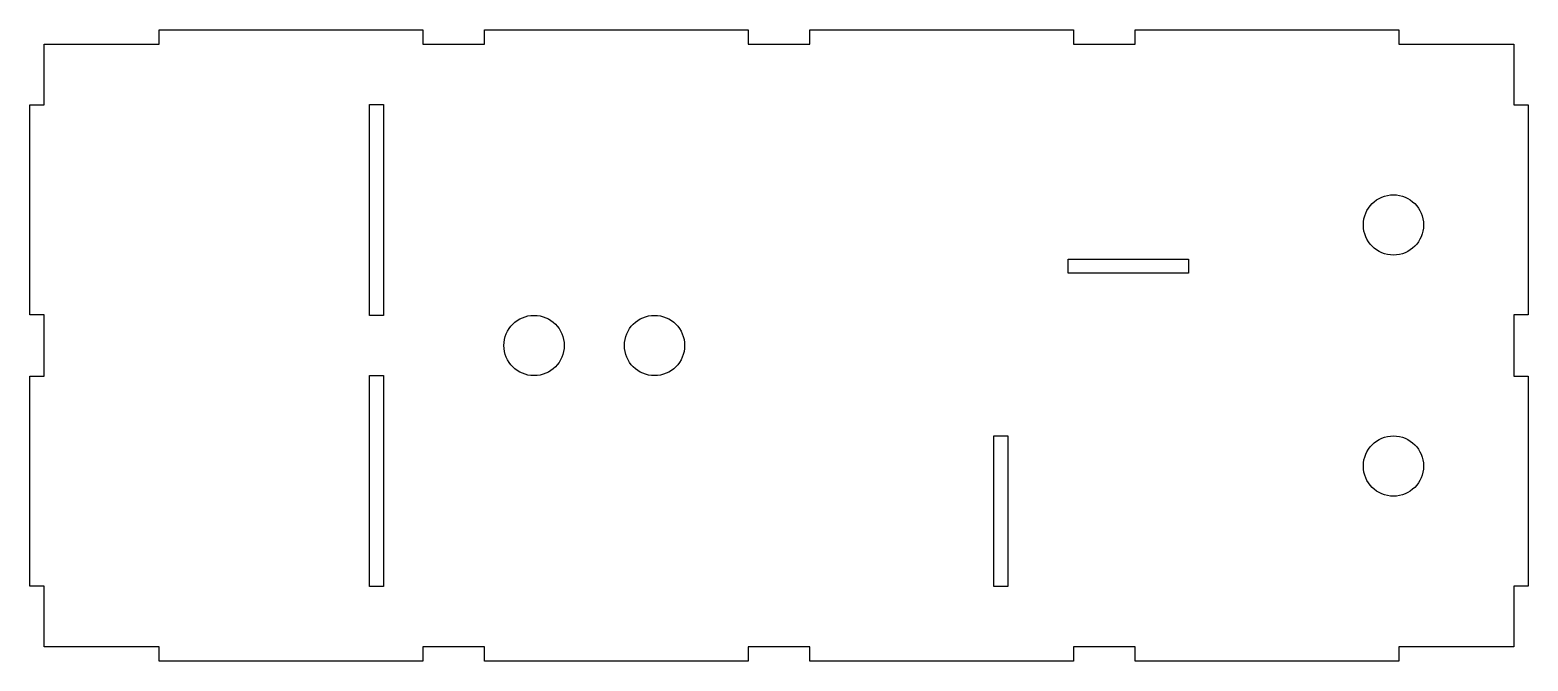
# Model space of a CAD drawing. Header units: millimetres. Extents: x -158 to 158, y -3 to 130.
import ezdxf

# ---------------------------------------------------------------- set-up
doc = ezdxf.new("R2010")
doc.units = ezdxf.units.MM

msp = doc.modelspace()

# ---------------------------------------------------------------- linework, layer by layer
at = {"color": 7, "linetype": 'Continuous', "lineweight": 25}
for p, q in [((-130.683, 129.9718), (-75.057, 129.9718)), ((-130.683, 127), (-130.683, 129.9718)), ((-75.057, 129.9718), (-75.057, 127)), ((-62.103, 129.9718), (-6.477, 129.9718)), ((-62.103, 127), (-62.103, 129.9718)), ((-6.477, 129.9718), (-6.477, 127)), ((6.477, 129.9718), (62.103, 129.9718)), ((6.477, 127), (6.477, 129.9718)), ((62.103, 129.9718), (62.103, 127)), ((75.057, 129.9718), (130.683, 129.9718)), ((75.057, 127), (75.057, 129.9718)), ((130.683, 129.9718), (130.683, 127)), ((-154.94, 127), (-130.683, 127)), ((-154.94, 114.173), (-154.94, 127)), ((-75.057, 127), (-62.103, 127)), ((-6.477, 127), (6.477, 127)), ((62.103, 127), (75.057, 127)), ((130.683, 127), (154.94, 127)), ((154.94, 127), (154.94, 114.173)), ((-157.9118, 114.173), (-154.94, 114.173)), ((-157.9118, 69.977), (-157.9118, 114.173)), ((-86.36, 114.3), (-83.3882, 114.3)), ((-86.36, 69.85), (-86.36, 114.3)), ((-83.3882, 114.3), (-83.3882, 69.85)), ((154.94, 114.173), (157.9118, 114.173)), ((157.9118, 114.173), (157.9118, 69.977)), ((60.96, 81.7118), (86.36, 81.7118)), ((60.96, 78.74), (60.96, 81.7118)), ((86.36, 81.7118), (86.36, 78.74)), ((86.36, 78.74), (60.96, 78.74)), ((-154.94, 69.977), (-157.9118, 69.977)), ((-154.94, 57.023), (-154.94, 69.977)), ((-83.3882, 69.85), (-86.36, 69.85)), ((157.9118, 69.977), (154.94, 69.977)), ((154.94, 69.977), (154.94, 57.023)), ((-157.9118, 57.023), (-154.94, 57.023)), ((-157.9118, 12.827), (-157.9118, 57.023)), ((-86.36, 57.15), (-83.3882, 57.15)), ((-86.36, 12.7), (-86.36, 57.15)), ((-83.3882, 57.15), (-83.3882, 12.7)), ((154.94, 57.023), (157.9118, 57.023)), ((157.9118, 57.023), (157.9118, 12.827)), ((45.2882, 44.45), (48.26, 44.45)), ((45.2882, 12.7), (45.2882, 44.45)), ((48.26, 44.45), (48.26, 12.7)), ((-154.94, 12.827), (-157.9118, 12.827)), ((-154.94, 0), (-154.94, 12.827)), ((-83.3882, 12.7), (-86.36, 12.7)), ((48.26, 12.7), (45.2882, 12.7)), ((154.94, 12.827), (154.94, 0)), ((157.9118, 12.827), (154.94, 12.827)), ((-130.683, 0), (-154.94, 0)), ((-130.683, -2.9718), (-130.683, 0)), ((-75.057, 0), (-75.057, -2.9718)), ((-62.103, 0), (-75.057, 0)), ((-62.103, -2.9718), (-62.103, 0)), ((-6.477, 0), (-6.477, -2.9718)), ((6.477, 0), (-6.477, 0)), ((6.477, -2.9718), (6.477, 0)), ((62.103, 0), (62.103, -2.9718)), ((75.057, 0), (62.103, 0)), ((75.057, -2.9718), (75.057, 0)), ((130.683, 0), (130.683, -2.9718)), ((154.94, 0), (130.683, 0)), ((-75.057, -2.9718), (-130.683, -2.9718)), ((-6.477, -2.9718), (-62.103, -2.9718)), ((62.103, -2.9718), (6.477, -2.9718)), ((130.683, -2.9718), (75.057, -2.9718))]:
    msp.add_line(p, q, dxfattribs=at)
for centre in [(129.54, 88.9), (-51.6382, 63.5), (-26.2382, 63.5), (129.54, 38.1)]:
    msp.add_circle(centre, 6.35, dxfattribs=at)

doc.saveas('drawing.dxf')
